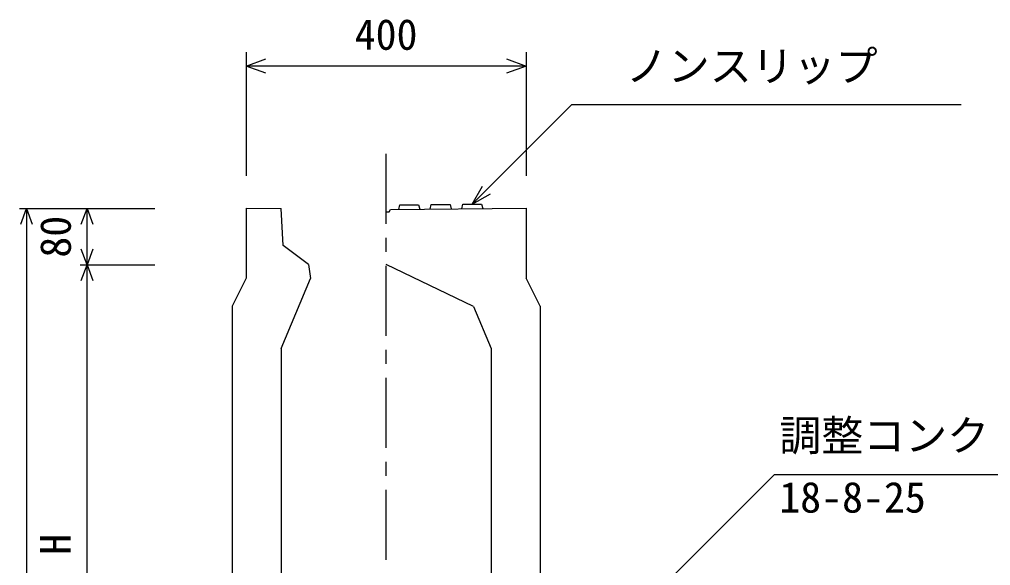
# Model space of a CAD drawing. Units: millimetres, scale not verified. Extents: x -16800 to 16800, y -5940 to 5940.
# Drawn here: x -13087 to -11699, y 3323 to 4104 of the extents above; entities that cross this region are included whole.
import ezdxf
from ezdxf.enums import TextEntityAlignment as Align

# ---------------------------------------------------------------- set-up
doc = ezdxf.new("R2010")
doc.units = ezdxf.units.MM
doc.header["$LTSCALE"] = 20
doc.linetypes.add('CHAIN1', pattern=[8, 5, -1, 1, -1])
for name, color, linetype, lineweight in [('0-0_DIM', 7, 'Continuous', 25), ('0-2_HATCH', 6, 'Continuous', 25), ('0-5_OUTLINE', 3, 'Continuous', 25)]:
    doc.layers.add(name, color=color, linetype=linetype, lineweight=lineweight)
doc.styles.add('ＭＳ ゴシック', font='')
doc.styles.get('ＭＳ ゴシック').set_extended_font_data('MS Gothic')

msp = doc.modelspace()

# ---------------------------------------------------------------- linework, layer by layer
at = {"layer": '0-0_DIM'}
for p, q in [((-12763.27, 4057.34), (-12763.27, 3880.6)), ((-12363.26, 4057.34), (-12363.26, 3880.6)), ((-12363.26, 4037.34), (-12763.27, 4037.34)), ((-12440.32, 3839.83), (-12298.1, 3982.04)), ((-11741.22, 3982.04), (-12298.1, 3982.04)), ((-12440.32, 3839.83), (-12425.32, 3865.81)), ((-12440.32, 3839.83), (-12414.34, 3854.83)), ((-13087.47, 3833.63), (-12894.13, 3833.63)), ((-13077.47, 3833.63), (-13077.47, 2903.63)), ((-12990.8, 3753.13), (-12990.8, 3833.63)), ((-13000.8, 3753.13), (-12894.13, 3753.13)), ((-12990.8, 2953.63), (-12990.8, 3753.13))]:
    msp.add_line(p, q, dxfattribs=at)
at = {"layer": '0-0_DIM', "linetype": 'CHAIN1'}
msp.add_line((-12563.26, 3331.59), (-12563.26, 3925.96), dxfattribs=at)
at = {"layer": '0-0_DIM'}
for points in [[(-12735.04, 4027.08), (-12763.23, 4037.34), (-12735.04, 4047.6)], [(-12391.42, 4047.6), (-12363.23, 4037.34), (-12391.42, 4027.08)], [(-13085.68, 3811.08), (-13077.47, 3833.63), (-13069.26, 3811.08)], [(-12999.01, 3811.08), (-12990.8, 3833.63), (-12982.59, 3811.08)], [(-12982.59, 3775.68), (-12990.8, 3753.13), (-12999.01, 3775.68)], [(-12999.01, 3730.58), (-12990.8, 3753.13), (-12982.59, 3730.58)], [(-12532.9, 2928.63), (-12008.07, 3453.46), (-11368.87, 3453.46)]]:
    msp.add_lwpolyline(points, dxfattribs=at)
at = {"layer": '0-2_HATCH'}
for p, q in [((-12500.26, 3832.71), (-12498.76, 3839.23)), ((-12455.26, 3833.17), (-12453.76, 3839.69))]:
    msp.add_line(p, q, dxfattribs=at)
for points in [[(-12545.26, 3832.25), (-12543.82, 3838.77), (-12516.82, 3839.05), (-12515.26, 3832.56)], [(-12498.82, 3839.23), (-12471.82, 3839.5), (-12470.26, 3833.02)], [(-12453.82, 3839.69), (-12426.82, 3839.96), (-12425.26, 3833.48)]]:
    msp.add_lwpolyline(points, dxfattribs=at)
at = {"layer": '0-5_OUTLINE'}
for p, q in [((-12763.26, 3834.13), (-12713.26, 3833.63)), ((-12763.26, 3834.13), (-12763.26, 3734.13)), ((-12557.26, 3832.19), (-12363.26, 3834.13)), ((-12363.26, 3834.13), (-12363.26, 3734.13)), ((-12674.26, 3753.63), (-12671.26, 3733.63)), ((-12438.46, 3693.63), (-12563.26, 3753.63)), ((-12763.26, 3734.13), (-12783.26, 3694.13)), ((-12713.26, 3633.63), (-12671.26, 3733.63)), ((-12343.26, 3694.13), (-12363.26, 3734.13)), ((-12783.26, 3694.13), (-12783.26, 2903.63)), ((-12438.46, 3693.63), (-12413.26, 3633.63)), ((-12343.26, 3694.13), (-12343.26, 2903.63)), ((-12713.26, 3633.63), (-12713.26, 2903.63)), ((-12413.26, 3633.63), (-12413.26, 2903.63))]:
    msp.add_line(p, q, dxfattribs=at)
for points in [[(-12674.26, 3753.63), (-12710.26, 3780.76), (-12713.26, 3833.63)], [(-12563.26, 3828.93), (-12558.76, 3828.93), (-12557.26, 3832.19)]]:
    msp.add_lwpolyline(points, dxfattribs=at)

# ---------------------------------------------------------------- texts
at = {"layer": '0-0_DIM', "style": 'ＭＳ ゴシック'}
for s, p in [('400', (-12608.27, 4047.34)), ('ノンスリップ', (-12220.8, 4002.22)), ('調整コンクリート', (-12001.35, 3473.98)), ('18-8-25', (-12001.35, 3385.7))]:
    msp.add_text(s, height=43.99, dxfattribs=at).set_placement(p, align=Align.BOTTOM_LEFT)
for s, p in [('80', (-13000.8, 3763.38)), ('H', (-13000.8, 3338.61))]:
    msp.add_text(s, height=43.99, rotation=90, dxfattribs=at).set_placement(p, align=Align.BOTTOM_LEFT)

doc.saveas('drawing.dxf')
